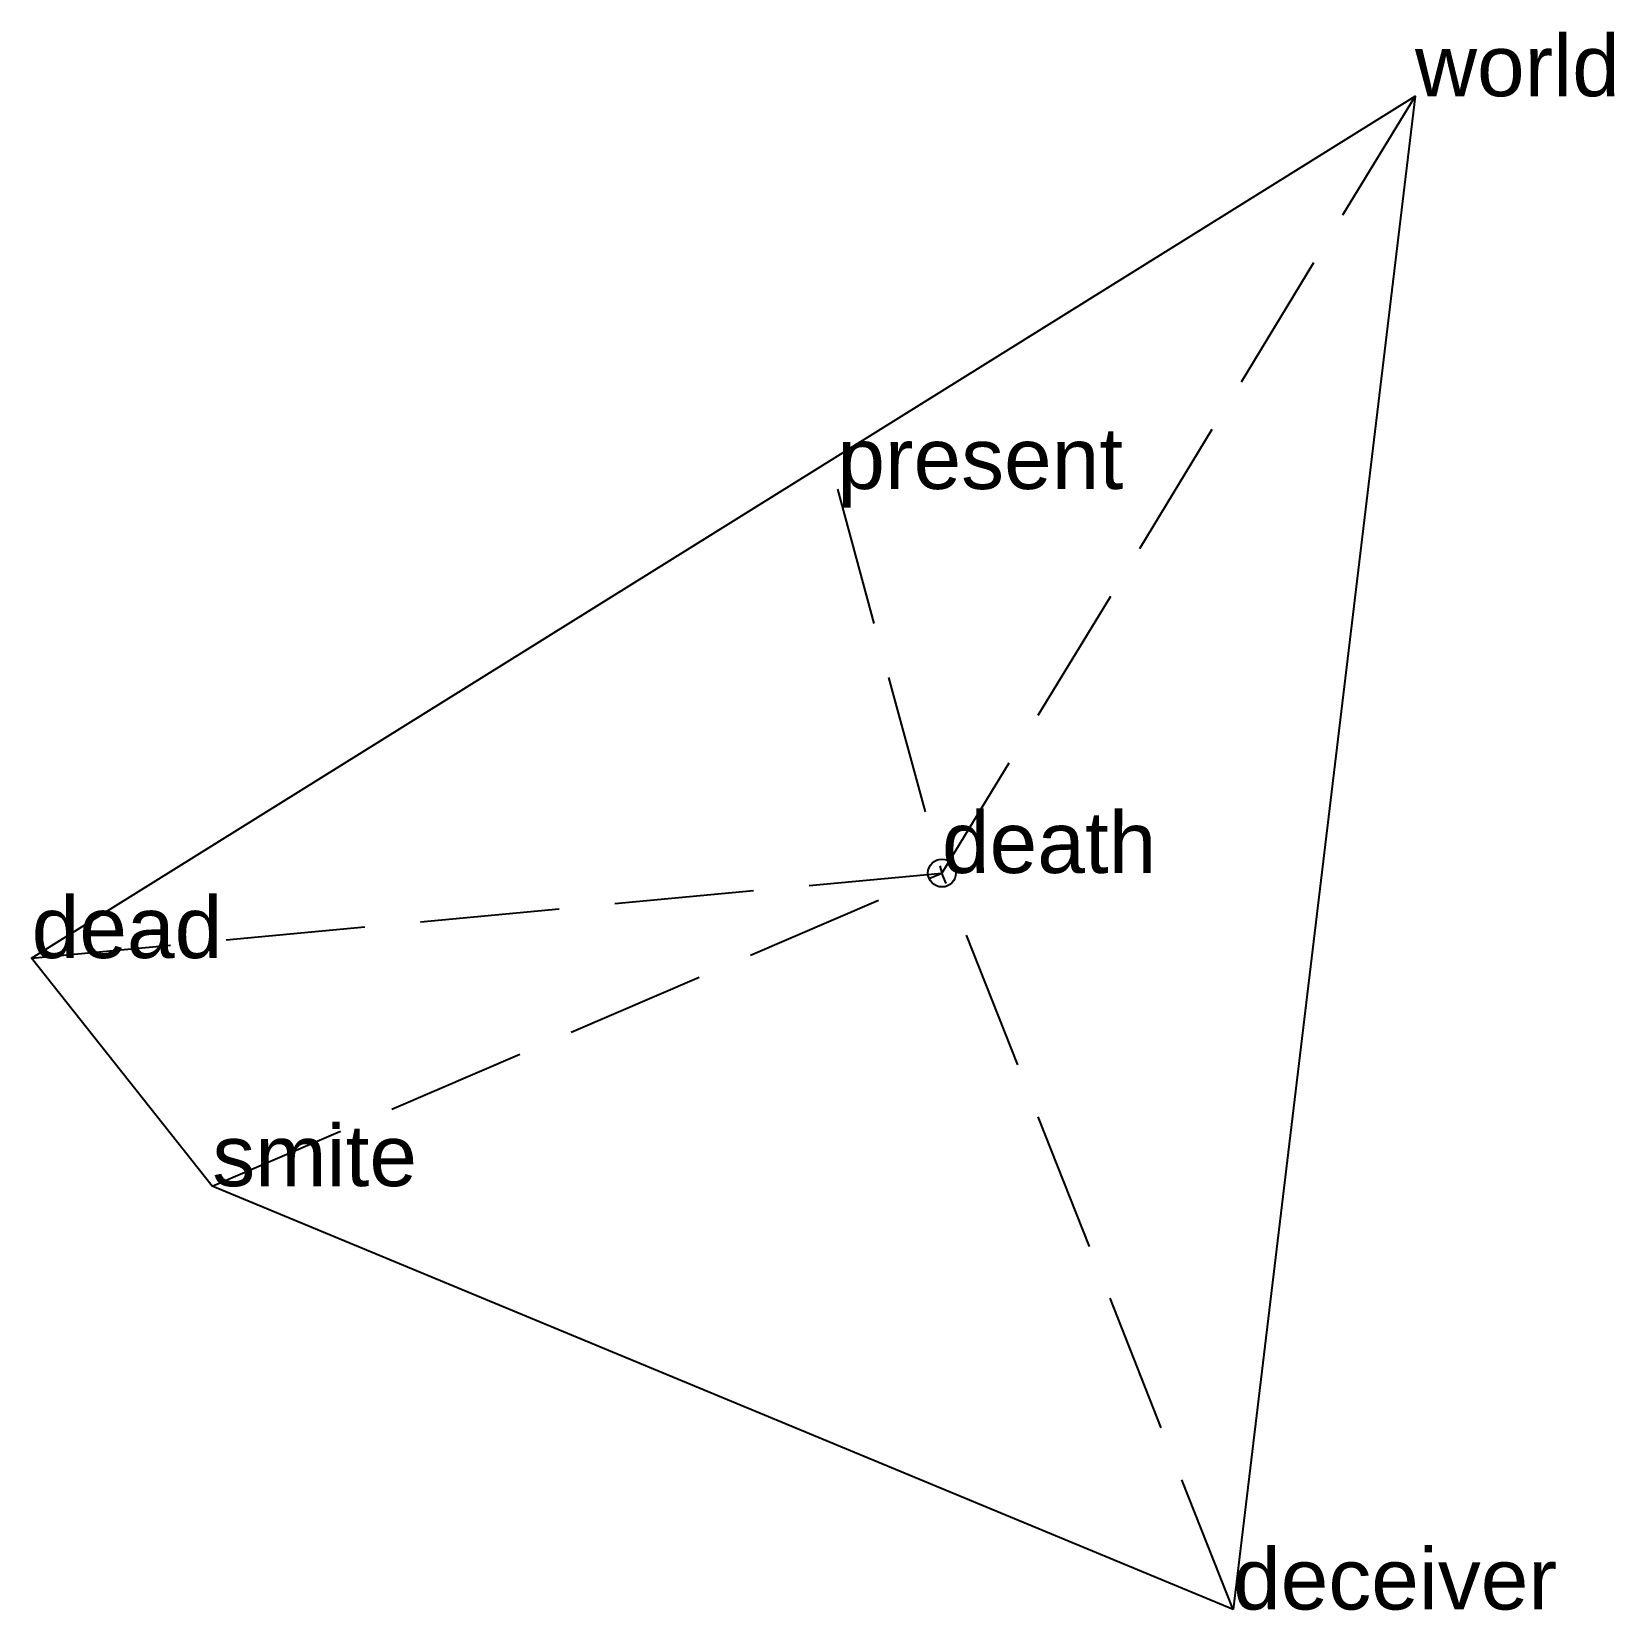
# Model space of a CAD drawing. Extents: x -1.63 to 1.21, y -1.32 to 1.51.
import ezdxf

# ---------------------------------------------------------------- set-up
doc = ezdxf.new("R2010")
doc.units = 0
doc.linetypes.add('DASHED2', pattern=[0.3, 0.25, -0.05])
doc.layers.add('TEXT', color=1, linetype='CONTINUOUS')
doc.styles.get("Standard").update_dxf_attribs({"font": 'arial.ttf'})

msp = doc.modelspace()

# ---------------------------------------------------------------- linework, layer by layer
at = {"linetype": 'DASHED2'}
for p in [(0.8484, 1.3929), (-0.1875, 0.6886), (-1.6321, -0.1525), (-1.3082, -0.5615), (0, 0), (0.522, -1.3206)]:
    msp.add_line(p, (0, 0), dxfattribs=at)
msp.add_circle((0, 0), 0.025)
at = {"layer": 'OUTLINE', "linetype": 'CONTINUOUS'}
msp.add_polyline3d([(0.522, -1.3206, 0), (-1.3082, -0.5615, 0), (-1.6321, -0.1525, 0), (0.8484, 1.3929, 0), (0.522, -1.3206, 0)], close=True, dxfattribs=at)

# ---------------------------------------------------------------- texts
at = {"layer": 'TEXT'}
for s, p in [('world', (0.8484, 1.3929)), ('present', (-0.1875, 0.6886)), ('death', (0, 0)), ('dead', (-1.6321, -0.1525)), ('smite', (-1.3082, -0.5615)), ('deceiver', (0.522, -1.3206))]:
    msp.add_text(s, height=0.11, dxfattribs=at).set_placement(p)

doc.saveas('drawing.dxf')
